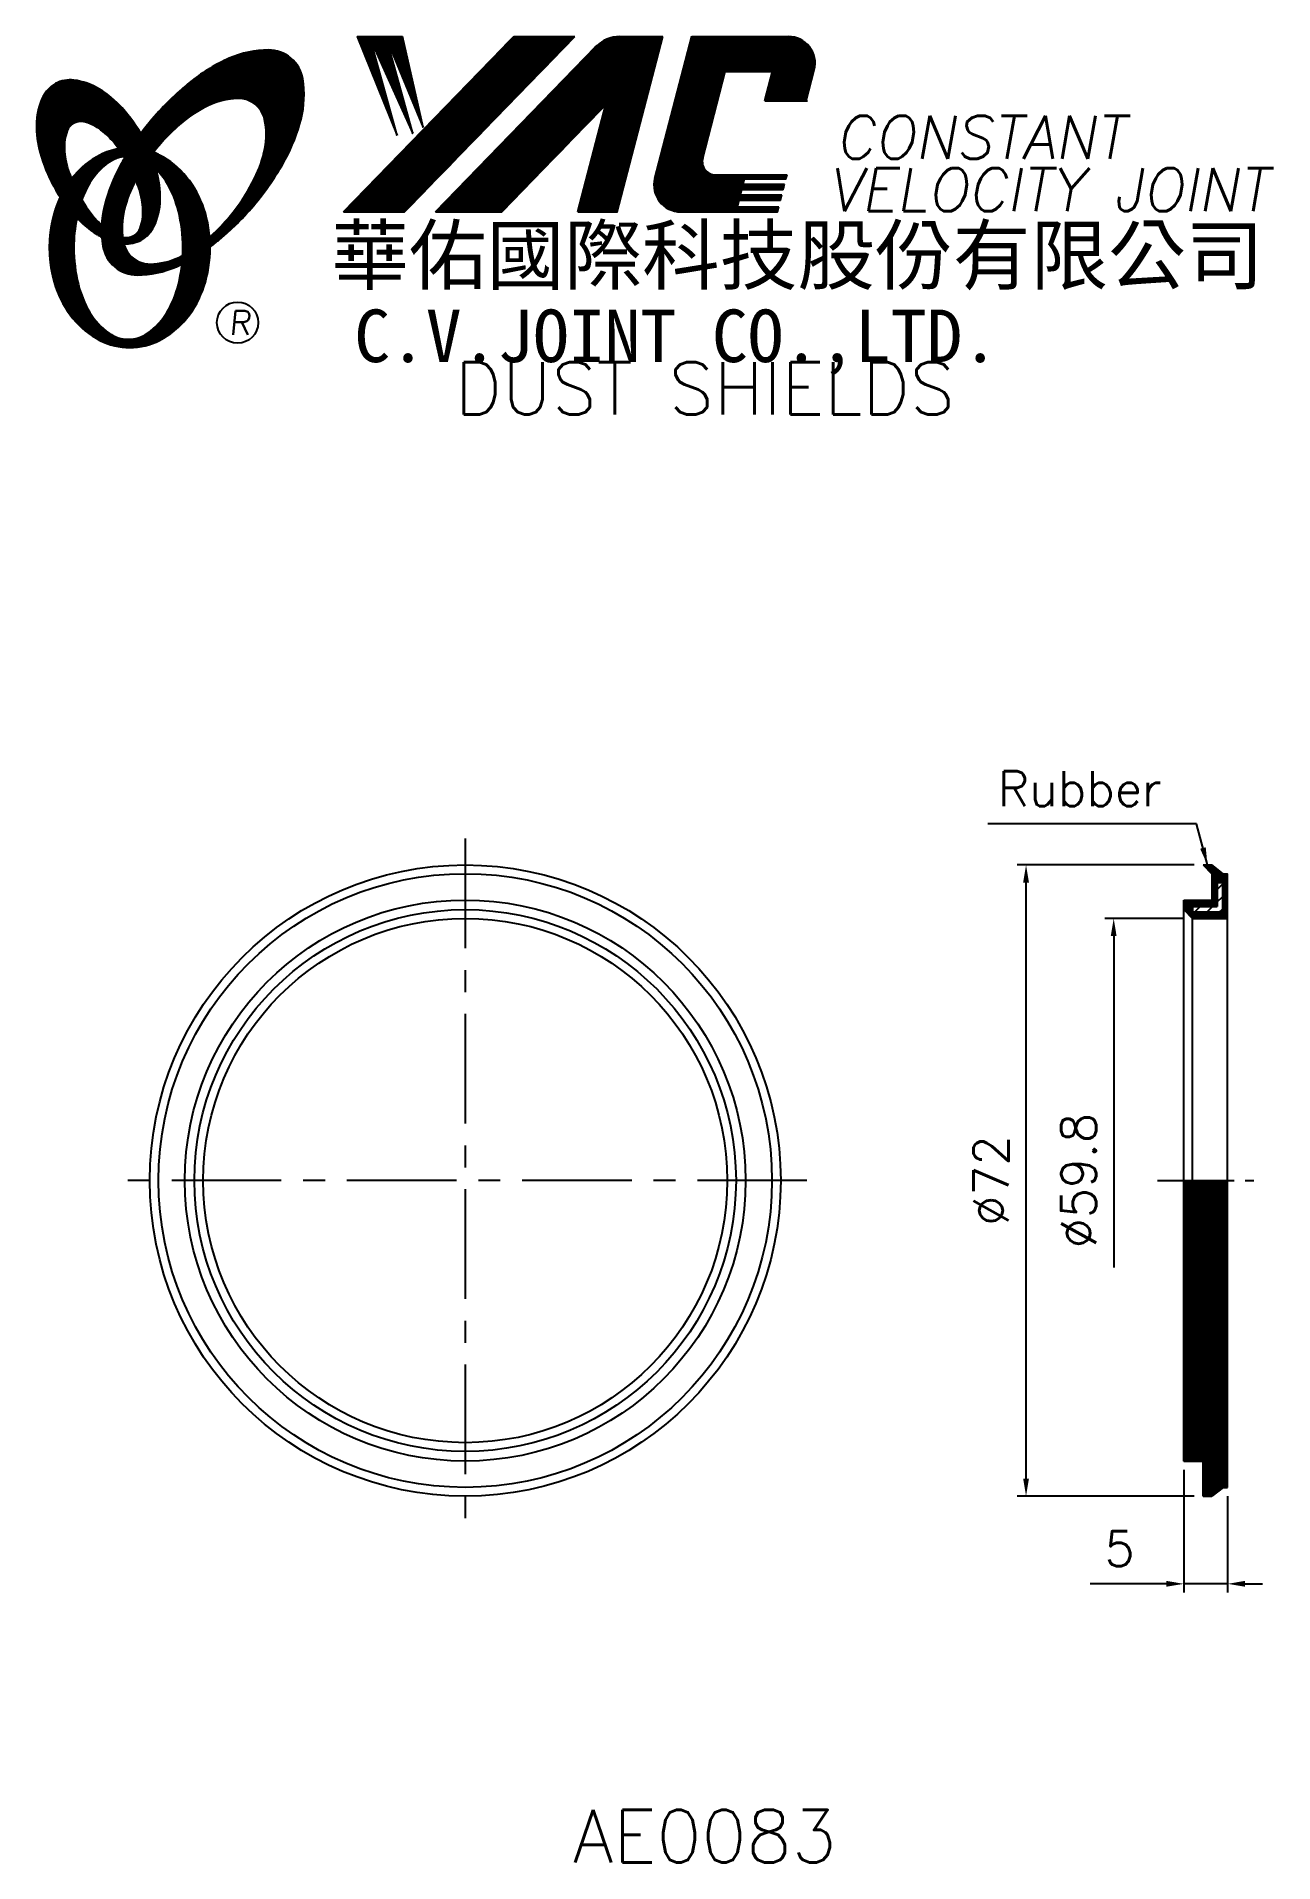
# Model space of a CAD drawing. Extents: x 102 to 243, y -8 to 200.
import ezdxf
from ezdxf.enums import TextEntityAlignment as Align

# ---------------------------------------------------------------- set-up
doc = ezdxf.new("R2010")
doc.units = 0
doc.header["$LTSCALE"] = 10
doc.header["$MEASUREMENT"] = 0
doc.linetypes.add('CENTER', pattern=[2, 1.25, -0.25, 0.25, -0.25])
doc.layers.get('0').update_dxf_attribs({"linetype": 'CONTINUOUS'})
doc.layers.get('DEFPOINTS').update_dxf_attribs({"linetype": 'CONTINUOUS'})
doc.layers.add('4', color=4, linetype='CONTINUOUS')
doc.styles.add('CHINA', font='KAIU.TTF')
doc.styles.add('ITALICC', font='simplex.shx')
doc.dimstyles.new('STANDARD$0', dxfattribs={"dimtxt": 4, "dimasz": 2, "dimexe": 1, "dimexo": 1, "dimgap": 2, "dimtad": 1, "dimdec": 4, "dimzin": 10, "dimtxsty": 'ITALICC', "dimcen": 2, "dimclrd": 5, "dimclre": 5, "dimclrt": 18, "dimaunit": 1, "dimazin": 3, "dimtp": 0.1, "dimtfac": 0.7, "dimtdec": 4, "dimtmove": 0, "dimatfit": 3, "dimtolj": 1, "dimtzin": 10})
doc.dimstyles.new('STANDARD$7', dxfattribs={"dimtxt": 4, "dimasz": 2, "dimexe": 1, "dimexo": 1, "dimgap": 2, "dimtad": 1, "dimdec": 4, "dimzin": 10, "dimtxsty": 'ITALICC', "dimcen": -2, "dimclrd": 5, "dimclre": 5, "dimclrt": 18, "dimaunit": 1, "dimazin": 3, "dimtp": 2, "dimtfac": 0.75, "dimtdec": 4, "dimtmove": 0, "dimatfit": 3, "dimtolj": 1, "dimtzin": 10})
pattern_1 = [(45, (171.5991, -43.487664), (-0.00727476112, 0.00727476112), [])]
pattern_2 = [(45, (3.008554, -7.183255), (-0.00883883476, 0.00883883476), [])]

# ---------------------------------------------------------------- blocks, each defined once
blk = doc.blocks.new('*D14')
at = {"color": 5, "linetype": 'BYBLOCK'}
for p, q in [((232.97, 99.65), (223.97, 99.65)), ((224.97, 97.65), (224.97, 59.85))]:
    blk.add_line(p, q, dxfattribs=at)
blk.add_solid([(224.64, 97.65), (225.3, 97.65), (224.97, 99.65)], dxfattribs=at)
at = {"layer": 'DEFPOINTS', "color": 0, "linetype": 'BYBLOCK'}
for p in [(224.97, 99.65), (233.97, 99.65), (232.97, 39.85)]:
    blk.add_point(p, dxfattribs=at)
at = {"color": 18, "linetype": 'BYBLOCK', "insert": (220.97, 69.75), "char_height": 4, "attachment_point": 5, "rotation": 90, "style": 'ITALICC'}
blk.add_mtext('\\A1;∅59.8', dxfattribs=at)
blk = doc.blocks.new('*D15')
at = {"color": 5, "linetype": 'BYBLOCK'}
for p, q in [((234.17, 105.75), (213.97, 105.75)), ((214.97, 35.75), (214.97, 103.75)), ((234.17, 33.75), (213.97, 33.75))]:
    blk.add_line(p, q, dxfattribs=at)
for points in [[(214.64, 103.75), (215.3, 103.75), (214.97, 105.75)], [(214.64, 35.75), (215.3, 35.75), (214.97, 33.75)]]:
    blk.add_solid(points, dxfattribs=at)
at = {"layer": 'DEFPOINTS', "color": 0, "linetype": 'BYBLOCK'}
for p in [(214.97, 105.75), (235.17, 105.75), (235.17, 33.75)]:
    blk.add_point(p, dxfattribs=at)
at = {"color": 18, "linetype": 'BYBLOCK', "insert": (210.97, 69.75), "char_height": 4, "attachment_point": 5, "rotation": 90, "style": 'ITALICC'}
blk.add_mtext('\\A1;∅72', dxfattribs=at)
blk = doc.blocks.new('*D16')
at = {"color": 5, "linetype": 'BYBLOCK'}
for p, q in [((232.97, 36.75), (232.97, 22.75)), ((237.97, 33.75), (237.97, 22.75)), ((230.97, 23.75), (222.3, 23.75)), ((237.97, 23.75), (232.97, 23.75)), ((239.97, 23.75), (241.97, 23.75))]:
    blk.add_line(p, q, dxfattribs=at)
for points in [[(230.97, 24.09), (230.97, 23.42), (232.97, 23.75)], [(239.97, 24.09), (239.97, 23.42), (237.97, 23.75)]]:
    blk.add_solid(points, dxfattribs=at)
at = {"layer": 'DEFPOINTS', "color": 0, "linetype": 'BYBLOCK'}
for p in [(232.97, 37.75), (237.97, 34.75), (232.97, 23.75)]:
    blk.add_point(p, dxfattribs=at)
at = {"color": 18, "linetype": 'BYBLOCK', "insert": (225.64, 27.75), "char_height": 4, "attachment_point": 5, "style": 'ITALICC'}
blk.add_mtext('\\A1;5', dxfattribs=at)

msp = doc.modelspace()

# ---------------------------------------------------------------- hatches: boundary and pattern name
at = {"layer": '4', "linetype": 'CONTINUOUS'}
h = msp.add_hatch(dxfattribs=at)
h.set_pattern_fill('ANSI31', color=5, scale=0.1, style=0)
h.set_pattern_definition(pattern_2)
h.paths.add_polyline_path([(163.46726, 200.24773), (156.50995, 200.24773), (137.09335, 180.24397), (144.05065, 180.24397)])
h.paths.add_polyline_path([(167.01415, 192.48216), (163.83378, 180.24397), (168.31476, 180.24397), (173.5132, 200.24773), (168.61647, 200.24773, 0.202785967), (165.8824, 199.09131), (147.58827, 180.24397), (155.13518, 180.24397)])
h.paths.add_polyline_path([(180.64126, 196.24931), (186.03498, 196.24931), (185.16596, 192.90529), (189.88278, 192.90529), (190.7995, 196.43286, 0.490800957), (187.8493, 200.24773), (176.81498, 200.24773), (172.60793, 184.05884, 0.490800957), (175.55813, 180.24397), (186.59244, 180.24397), (186.74689, 180.83828), (182.03007, 180.83828), (182.22344, 181.58236), (186.94026, 181.58236), (187.09881, 182.1925), (182.38199, 182.1925), (182.54324, 182.81297), (187.26006, 182.81297), (187.41624, 183.41396), (182.69942, 183.41396), (182.85622, 184.01734), (187.57304, 184.01734), (187.68977, 184.46653), (179.55002, 184.46653, -0.490800957), (178.07492, 186.37397)])
h = msp.add_hatch(dxfattribs=at)
h.set_pattern_fill('ANSI31', color=1, scale=0.1, style=0)
h.set_pattern_definition(pattern_2)
h.paths.add_polyline_path([(143.82532, 200.24773), (138.648, 200.24773), (143.21876, 188.94399), (140.15282, 199.90197), (144.98756, 189.17965), (142.03955, 199.90197), (146.16677, 189.88661)])
h = msp.add_hatch(dxfattribs=at)
h.set_pattern_fill('ANSI31', color=5, scale=0.082305, style=0)
h.set_pattern_definition([(45, (3.008554, -7.183255), (-0.00727476112, 0.00727476112), [])])
h.paths.add_polyline_path([(125.04403, 193.18525, -0.172879177), (126.9855, 192.52668, -0.172879177), (128.07279, 190.78863, -0.104527385), (128.10057, 187.46044, -0.065680101), (126.93104, 184.05849, -0.051823203), (124.49062, 180.21609, -0.044272532), (121.81565, 177.38976, -0.020203161), (121.86924, 176.25184, 0.006517006), (122.27379, 176.56392, 0.049863361), (126.82721, 180.97698, 0.049863361), (130.41685, 186.20415, 0.063682799), (132.23789, 190.83149, 0.103597411), (132.42719, 195.41546, 0.177892575), (131.07858, 197.78574, 0.177892575), (128.51619, 198.71907, 0.103597411), (124.02839, 197.76602, 0.063682799), (119.77065, 195.19695, 0.049863361), (115.21723, 190.78389, 0.016070017), (113.94653, 189.17757, -0.007061632), (114.19381, 188.74054, -0.031648676), (115.1464, 186.70397, -0.008069351), (115.5783, 187.26828, -0.051823203), (118.75668, 190.52673, -0.065680101), (121.79861, 192.44709, -0.104527385)])
h.paths.add_polyline_path([(111.96836, 180.02393, -0.065680101), (113.13789, 183.42589, -0.006063428), (113.38183, 183.9009, 0.027613469), (112.65499, 185.48897, 0.017011252), (112.12157, 186.42395, 0.007829282), (111.62759, 185.55672, 0.063682799), (109.80654, 180.92938, 0.103597411), (109.61725, 176.3454, 0.177892575), (110.96585, 173.97513, 0.177892575), (113.52824, 173.0418, 0.103597411), (118.01604, 173.99484, 0.008811776), (118.64301, 174.28492, 0.013922709), (118.72033, 175.25473, -0.009086703), (118.27032, 175.03729, -0.104527385), (115.0249, 174.29912, -0.172879177), (113.08343, 174.95769, -0.172879177), (111.99613, 176.69574, -0.104527385)])
h = msp.add_hatch(dxfattribs=at)
h.set_pattern_fill('ANSI31', color=3, scale=0.082305, style=0)
h.set_pattern_definition(pattern_1)
h.paths.add_polyline_path([(109.24752, 194.23609, 0.106488277), (106.30564, 195.27466, 0.158297415), (104.21544, 194.87961, 0.158297415), (102.75611, 193.33192, 0.106488277), (102.0453, 190.29416, 0.071723199), (102.46334, 186.9812, 0.058080454), (104.00833, 183.16582, 0.058080454), (106.38937, 179.80802, 0.071723199), (108.95462, 177.67027, 0.020895977), (109.4948, 177.36828, -0.030777155), (109.47889, 178.7445, -0.042059526), (108.38254, 179.90726, -0.04691039), (106.76337, 182.38841, -0.04691039), (105.63509, 185.1279, -0.060581117), (105.23299, 187.38996, -0.10187153), (105.54461, 189.47817, -0.185892489), (106.3247, 190.36981, -0.185892489), (107.50135, 190.50793, -0.10187153), (109.399, 189.58239, -0.060581117), (111.03583, 187.97012, -0.04691039), (112.65499, 185.48897, -0.04691039), (113.78327, 182.74949, -0.060581117), (114.18537, 180.48742, -0.10187153), (113.87375, 178.39922, -0.185892489), (113.09366, 177.50758, -0.185892489), (111.91702, 177.36946, -0.002013383), (111.87622, 177.38008, 0.021593804), (111.99613, 176.69574, 0.006477741), (112.01414, 176.61871, 0.14950097), (113.98669, 177.02674, 0.158297415), (115.44602, 178.57443, 0.106488277), (116.15684, 181.6122, 0.071723199), (115.73879, 184.92516, 0.058080454), (114.19381, 188.74054, 0.058080454), (111.81276, 192.09833, 0.071723199)])
h = msp.add_hatch(dxfattribs=at)
h.set_pattern_fill('ANSI31', color=1, scale=0.082305, style=0)
h.set_pattern_definition(pattern_1)
h.paths.add_polyline_path([(110.34115, 185.91264, -0.120168026), (112.03294, 186.56603, 0.016865385), (111.43318, 187.44877, 0.076648372), (109.27695, 186.72985, 0.104809576), (106.19249, 184.21675, 0.005838257), (106.02555, 184.00455, 0.028089978), (106.76337, 182.38841, 0.014237292), (107.2055, 181.60337, -0.045767751), (108.13068, 183.54021, -0.106890197)])
h.paths.add_polyline_path([(106.30978, 176.15802, -0.048711043), (106.63988, 179.53836, -0.007865741), (106.38937, 179.80802, -0.037695478), (104.7535, 181.92678, 0.03042545), (104.22817, 180.62281, 0.080710289), (103.50274, 176.15802, 0.080710289), (104.22817, 171.69323, 0.089265679), (106.19249, 168.09929, 0.104809576), (109.27695, 165.58619, 0.11926607), (112.68614, 164.76125, 0.11926607), (116.09533, 165.58619, 0.104809576), (119.17979, 168.09929, 0.089265679), (121.14411, 171.69323, 0.080710289), (121.86955, 176.15802, 0.080710289), (121.14411, 180.62281, 0.089265679), (119.17979, 184.21675, 0.104809576), (116.09533, 186.72985, 0.025513357), (115.4021, 187.0426, 0.004818181), (115.1464, 186.70397, -0.023722145), (115.68761, 185.10722, -0.065307489), (116.92279, 183.54021, -0.073950765), (118.23524, 180.34248, -0.060532391), (118.7437, 176.15802, -0.060532391), (118.23524, 171.97356, -0.073950765), (116.92279, 168.77583, -0.106890197), (114.71233, 166.4034, -0.153118262), (112.52674, 165.71802, -0.153118262), (110.34115, 166.4034, -0.106890197), (108.13068, 168.77583, -0.073950765), (106.81823, 171.97356, -0.060532391)])
h = msp.add_hatch(dxfattribs=at)
h.set_pattern_fill('ANSI31', color=5, scale=0.2, angle=90, style=0)
h.set_pattern_definition([(135, (16.583247, -6.931485), (-0.0176776695, -0.0176776695), [])])
h.paths.add_polyline_path([(237.96966, 104.75364), (237.46966, 104.75364), (236.16966, 105.75364), (235.16966, 105.75364), (236.16966, 104.75364), (236.16966, 101.75364), (232.96966, 101.75364), (232.96966, 100.65364), (233.96966, 99.65364), (237.96966, 99.65364)])
h.paths.add_polyline_path([(237.36966, 103.75364), (237.36966, 100.40364), (233.96966, 100.40364), (233.96966, 101.00364), (236.76966, 101.00364), (236.76966, 103.75364)], flags=16)
h = msp.add_hatch(dxfattribs=at)
h.set_pattern_fill('ANSI31', color=5, scale=8, style=0)
h.set_pattern_definition([(45, (16.5832, -6.9315), (-0.7071068, 0.7071068), [])])
h.paths.add_polyline_path([(237.36966, 103.75364), (236.76966, 103.75364), (236.76966, 101.00364), (233.96966, 101.00364), (233.96966, 100.40364), (237.36966, 100.40364)])
h = msp.add_hatch(dxfattribs=at)
h.set_pattern_fill('ANSI31', color=5, scale=0.2, angle=90, style=0)
h.set_pattern_definition([(135, (16.104597, -6.931485), (-0.0176776695, -0.0176776695), [])])
h.paths.add_polyline_path([(235.16966, 33.75364), (236.16966, 33.75364), (237.46966, 34.75364), (237.96966, 34.75364), (237.96966, 69.75364), (235.16966, 69.75364)])
h.paths.add_polyline_path([(235.16966, 69.75364), (232.96966, 69.75364), (232.96966, 37.75364), (235.16966, 37.75364)])

# ---------------------------------------------------------------- linework, layer by layer
at = {"layer": '4', "color": 5, "linetype": 'CONTINUOUS'}
for p, q in [((137.09335, 180.24397), (156.50995, 200.24773)), ((144.05065, 180.24397), (163.46726, 200.24773)), ((156.50995, 200.24773), (163.46726, 200.24773)), ((168.31476, 180.24397), (173.5132, 200.24773)), ((168.61647, 200.24773), (173.5132, 200.24773)), ((172.60793, 184.05884), (176.81498, 200.24773)), ((176.81498, 200.24773), (187.8493, 200.24773)), ((147.58827, 180.24397), (165.8824, 199.09131)), ((178.07492, 186.37397), (180.64126, 196.24931)), ((180.64126, 196.24931), (186.03498, 196.24931)), ((185.16596, 192.90529), (186.03498, 196.24931)), ((189.88278, 192.90529), (190.7995, 196.43286)), ((155.13518, 180.24397), (167.01415, 192.48216)), ((163.83378, 180.24397), (167.01415, 192.48216)), ((185.16596, 192.90529), (190.03321, 192.90529)), ((179.55002, 184.46653), (187.68977, 184.46653)), ((182.69942, 183.41396), (182.85622, 184.01734)), ((182.69942, 183.41396), (187.41624, 183.41396)), ((182.85622, 184.01734), (187.57304, 184.01734)), ((187.26006, 182.81297), (187.41624, 183.41396)), ((187.57304, 184.01734), (187.68977, 184.46653)), ((182.03007, 180.83828), (182.22344, 181.58236)), ((182.22344, 181.58236), (186.94026, 181.58236)), ((182.38199, 182.1925), (182.54324, 182.81297)), ((182.38199, 182.1925), (187.09881, 182.1925)), ((182.54324, 182.81297), (187.26006, 182.81297)), ((186.94026, 181.58236), (187.09881, 182.1925)), ((137.09335, 180.24397), (144.05065, 180.24397)), ((147.58827, 180.24397), (155.13518, 180.24397)), ((163.83378, 180.24397), (168.31476, 180.24397)), ((175.55813, 180.24397), (186.59244, 180.24397)), ((182.03007, 180.83828), (186.74689, 180.83828)), ((186.59244, 180.24397), (186.74689, 180.83828))]:
    msp.add_line(p, q, dxfattribs=at)
at = {"layer": '4', "color": 1, "linetype": 'CONTINUOUS'}
for p, q in [((138.648, 200.24773), (143.21876, 188.94399)), ((138.648, 200.24773), (143.82532, 200.24773)), ((146.16677, 189.88661), (143.82532, 200.24773)), ((140.15282, 199.90197), (144.98756, 189.17965)), ((143.21876, 188.94399), (140.15282, 199.90197)), ((144.98756, 189.17965), (142.03955, 199.90197)), ((142.03955, 199.90197), (146.16677, 189.88661))]:
    msp.add_line(p, q, dxfattribs=at)
at = {"layer": '4', "color": 5, "linetype": 'CENTER'}
for p, q in [((150.96967, 108.75364), (150.96967, 30.75364)), ((189.96967, 69.75364), (111.96967, 69.75364))]:
    msp.add_line(p, q, dxfattribs=at)
at = {"layer": '4', "color": 7, "linetype": 'CONTINUOUS'}
for p, q in [((235.16966, 105.75364), (236.16966, 105.75364)), ((235.16966, 105.75364), (236.16966, 104.75364)), ((237.46966, 104.75364), (236.16966, 105.75364)), ((236.16966, 104.75364), (236.16966, 101.75364)), ((237.46966, 104.75364), (237.96966, 104.75364)), ((237.96966, 34.75364), (237.96966, 104.75364)), ((236.76966, 103.75364), (236.76966, 101.00364)), ((236.76966, 103.75364), (237.36966, 103.75364)), ((237.36966, 103.75364), (237.36966, 100.40364)), ((232.96966, 37.75364), (232.96966, 101.75364)), ((232.96966, 101.75364), (236.16966, 101.75364)), ((232.96966, 100.65364), (233.96966, 99.65364)), ((233.96966, 101.00364), (236.76966, 101.00364)), ((233.96966, 101.00364), (233.96966, 100.40364)), ((233.96966, 100.40364), (237.36966, 100.40364)), ((233.96966, 69.75364), (233.96966, 99.65364)), ((233.96966, 99.65364), (237.96966, 99.65364)), ((235.16966, 33.75364), (235.16966, 69.75364)), ((232.96966, 37.75364), (235.16966, 37.75364)), ((235.16966, 33.75364), (236.16966, 33.75364)), ((237.46966, 34.75364), (236.16966, 33.75364)), ((237.46966, 34.75364), (237.96966, 34.75364))]:
    msp.add_line(p, q, dxfattribs=at)
at = {"layer": '4', "color": 5, "linetype": 'CENTER', "ltscale": 0.5}
msp.add_line((229.96966, 69.75364), (240.96966, 69.75364), dxfattribs=at)
at = {"layer": '4', "color": 5, "linetype": 'CONTINUOUS'}
for points in [[(121.86924, 176.25184, 0.006517006), (122.27379, 176.56392, 0.049863361), (126.82721, 180.97698, 0.049863361), (130.41685, 186.20415, 0.063682799), (132.23789, 190.83149, 0.103597411), (132.42719, 195.41546, 0.177892575), (131.07858, 197.78574, 0.177892575), (128.51619, 198.71907, 0.103597411), (124.02839, 197.76602, 0.063682799), (119.77065, 195.19695, 0.049863361), (115.21723, 190.78389, 0.016070017), (113.94653, 189.17757)], [(121.81565, 177.38976, 0.044272532), (124.49062, 180.21609, 0.051823203), (126.93104, 184.05849, 0.065680101), (128.10057, 187.46044, 0.104527385), (128.07279, 190.78863, 0.172879177), (126.9855, 192.52668, 0.172879177), (125.04403, 193.18525, 0.104527385), (121.79861, 192.44709, 0.065680101), (118.75668, 190.52673, 0.051823203), (115.5783, 187.26828, 0.008069351), (115.1464, 186.70397)], [(112.12157, 186.42395, 0.007829282), (111.62759, 185.55672, 0.063682799), (109.80654, 180.92938, 0.103597411), (109.61725, 176.3454, 0.177892575), (110.96585, 173.97513, 0.177892575), (113.52824, 173.0418, 0.103597411), (118.01604, 173.99484, 0.008811776), (118.64301, 174.28492, 0.008811776)], [(113.38183, 183.9009, 0.006063428), (113.13789, 183.42589, 0.065680101), (111.96836, 180.02393, 0.104527385), (111.99613, 176.69574, 0.172879177), (113.08343, 174.95769, 0.172879177), (115.0249, 174.29912, 0.104527385), (118.27032, 175.03729, 0.009086703), (118.72033, 175.25473, 0.009086703)]]:
    msp.add_lwpolyline(points, format="xyb", dxfattribs=at)
at = {"layer": '4', "color": 3, "linetype": 'CONTINUOUS'}
for points in [[(112.01414, 176.61871, 0.14950097), (113.98669, 177.02674, 0.158297415), (115.44602, 178.57443, 0.106488277), (116.15684, 181.6122, 0.071723199), (115.73879, 184.92516, 0.058080454), (114.19381, 188.74054, 0.058080454), (111.81276, 192.09833, 0.071723199), (109.24752, 194.23609, 0.106488277), (106.30564, 195.27466, 0.158297415), (104.21544, 194.87961, 0.158297415), (102.75611, 193.33192, 0.106488277), (102.0453, 190.29416, 0.071723199), (102.46334, 186.9812, 0.058080454), (104.00833, 183.16582, 0.058080454), (106.38937, 179.80802, 0.071723199), (108.95462, 177.67027, 0.020895977), (109.4948, 177.36828, 0.020895977)], [(111.87622, 177.38008, 0.002013383), (111.91702, 177.36946, 0.185892489), (113.09366, 177.50758, 0.185892489), (113.87375, 178.39922, 0.10187153), (114.18537, 180.48742, 0.060581117), (113.78327, 182.74949, 0.04691039), (112.65499, 185.48897, 0.04691039), (111.03583, 187.97012, 0.060581117), (109.399, 189.58239, 0.10187153), (107.50135, 190.50793, 0.185892489), (106.3247, 190.36981, 0.185892489), (105.54461, 189.47817, 0.10187153), (105.23299, 187.38996, 0.060581117), (105.63509, 185.1279, 0.04691039), (106.76337, 182.38841, 0.04691039), (108.38254, 179.90726, 0.042059526), (109.47889, 178.7445, 0.042059526)]]:
    msp.add_lwpolyline(points, format="xyb", dxfattribs=at)
at = {"layer": '4', "color": 1, "linetype": 'CONTINUOUS'}
for points in [[(104.7535, 181.92678, 0.03042545), (104.22817, 180.62281, 0.080710289), (103.50274, 176.15802, 0.080710289), (104.22817, 171.69323, 0.089265679), (106.19249, 168.09929, 0.104809576), (109.27695, 165.58619, 0.11926607), (112.68614, 164.76125, 0.11926607), (116.09533, 165.58619, 0.104809576), (119.17979, 168.09929, 0.089265679), (121.14411, 171.69323, 0.080710289), (121.86955, 176.15802, 0.080710289), (121.14411, 180.62281, 0.089265679), (119.17979, 184.21675, 0.104809576), (116.09533, 186.72985, 0.025513357), (115.4021, 187.0426, 0.025513357)], [(111.43318, 187.44877, 0.076648372), (109.27695, 186.72985, 0.104809576), (106.19249, 184.21675, 0.005838257), (106.02555, 184.00455, 0.005838257)], [(112.03294, 186.56603, 0.120168026), (110.34115, 185.91264, 0.106890197), (108.13068, 183.54021, 0.045767751), (107.2055, 181.60337, 0.045767751)], [(106.63988, 179.53836, 0.048711043), (106.30978, 176.15802, 0.060532391), (106.81823, 171.97356, 0.073950765), (108.13068, 168.77583, 0.106890197), (110.34115, 166.4034, 0.153118262), (112.52674, 165.71802, 0.153118262), (114.71233, 166.4034, 0.106890197), (116.92279, 168.77583, 0.073950765), (118.23524, 171.97356, 0.060532391), (118.7437, 176.15802, 0.060532391), (118.23524, 180.34248, 0.073950765), (116.92279, 183.54021, 0.065307489), (115.68761, 185.10722)]]:
    msp.add_lwpolyline(points, format="xyb", dxfattribs=at)
at = {"layer": '4', "color": 5, "linetype": 'CONTINUOUS'}
msp.add_circle((124.99038, 167.6123), 2.35282, dxfattribs=at)
at = {"layer": '4', "color": 7, "linetype": 'CONTINUOUS'}
for radius in [36, 35, 32, 30.9, 29.9]:
    msp.add_circle((150.96967, 69.75364), radius, dxfattribs=at)
at = {"layer": '4', "color": 5, "linetype": 'CONTINUOUS'}
for centre, radius, start, end in [((168.61647, 196.43749), 3.81024, 90, 135.8533387), ((187.8493, 197.19954), 3.04819, 345.4326059, 90), ((179.55002, 185.99063), 1.5241, 165.4326059, 270), ((175.55813, 183.29216), 3.04819, 165.4326059, 270)]:
    msp.add_arc(centre, radius, start, end, dxfattribs=at)

# ---------------------------------------------------------------- texts
at = {"layer": '4', "color": 5, "linetype": 'CONTINUOUS', "style": 'ITALICC'}
for s, height, oblique, p in [('CONSTANT', 4.9, 10, (193.24216, 186.31444)), ('VELOCITY JOINT', 4.9, 10, (192.36393, 180.31905)), ('R', 2.75625, 5, (124.0317, 166.2027))]:
    msp.add_text(s, height=height, dxfattribs=dict(at, oblique=oblique)).set_placement(p)
at = {"layer": '4', "color": 7, "linetype": 'CONTINUOUS', "style": 'CHINA'}
for s, height, p in [('華佑國際科技股份有限公司', 6.5, (135.67999, 172.05412)), ('C.V.JOINT CO.,LTD.', 6, (138.30862, 163.1079))]:
    msp.add_text(s, height=height, dxfattribs=at).set_placement(p)
at = {"layer": '4', "color": 18, "linetype": 'CONTINUOUS', "style": 'ITALICC'}
for s, p in [('DUST SHIELDS', (178.31135, 157.11508)), ('AE0083', (178.31135, -8.03231))]:
    msp.add_text(s, height=6, dxfattribs=at).set_placement(p, align=Align.CENTER)
at = {"layer": '4', "color": 18, "linetype": 'CONTINUOUS', "insert": (230.42802, 114.44191), "char_height": 4, "attachment_point": 6, "style": 'ITALICC'}
msp.add_mtext('\\A1;Rubber', dxfattribs=at)

# ---------------------------------------------------------------- dimensions: what is measured, and where the dimension line sits
at = {"layer": '4', "color": 7, "linetype": 'CONTINUOUS'}
dim = msp.add_linear_dim(base=(214.9697, 105.75364), p1=(235.16966, 33.75364), p2=(235.16966, 105.75364), angle=90, text='%%C72', dimstyle='STANDARD$0', dxfattribs=at)
dim.commit()
dim.dimension.update_dxf_attribs({"geometry": '*D15', "text_midpoint": (210.9697, 69.75364)})
dim = msp.add_linear_dim(base=(224.96965, 99.65364), p1=(232.96966, 39.85364), p2=(233.96966, 99.65364), angle=90, text='%%C59.8', dimstyle='STANDARD$0', override={"dimcen": -2, "dimse1": 1, "dimsd1": 1}, dxfattribs=at)
dim.commit()
dim.dimension.update_dxf_attribs({"geometry": '*D14', "text_midpoint": (220.96965, 69.75364)})
dim = msp.add_linear_dim(base=(232.96966, 23.75363), p1=(237.96966, 34.75364), p2=(232.96966, 37.75364), text='5', dimstyle='STANDARD$0', dxfattribs=at)
dim.commit()
dim.dimension.update_dxf_attribs({"geometry": '*D16', "text_midpoint": (225.63633, 27.75363)})

# ---------------------------------------------------------------- leaders
at = {"layer": '4', "color": 5, "linetype": 'CONTINUOUS', "annotation_type": 0, "has_hookline": 1, "hookline_direction": 1, "text_width": 19.80952}
msp.add_leader([(235.66966, 105.75364), (234.42802, 110.44191), (232.42802, 110.44191)], dimstyle='STANDARD$7', dxfattribs=at)

doc.saveas('drawing.dxf')
